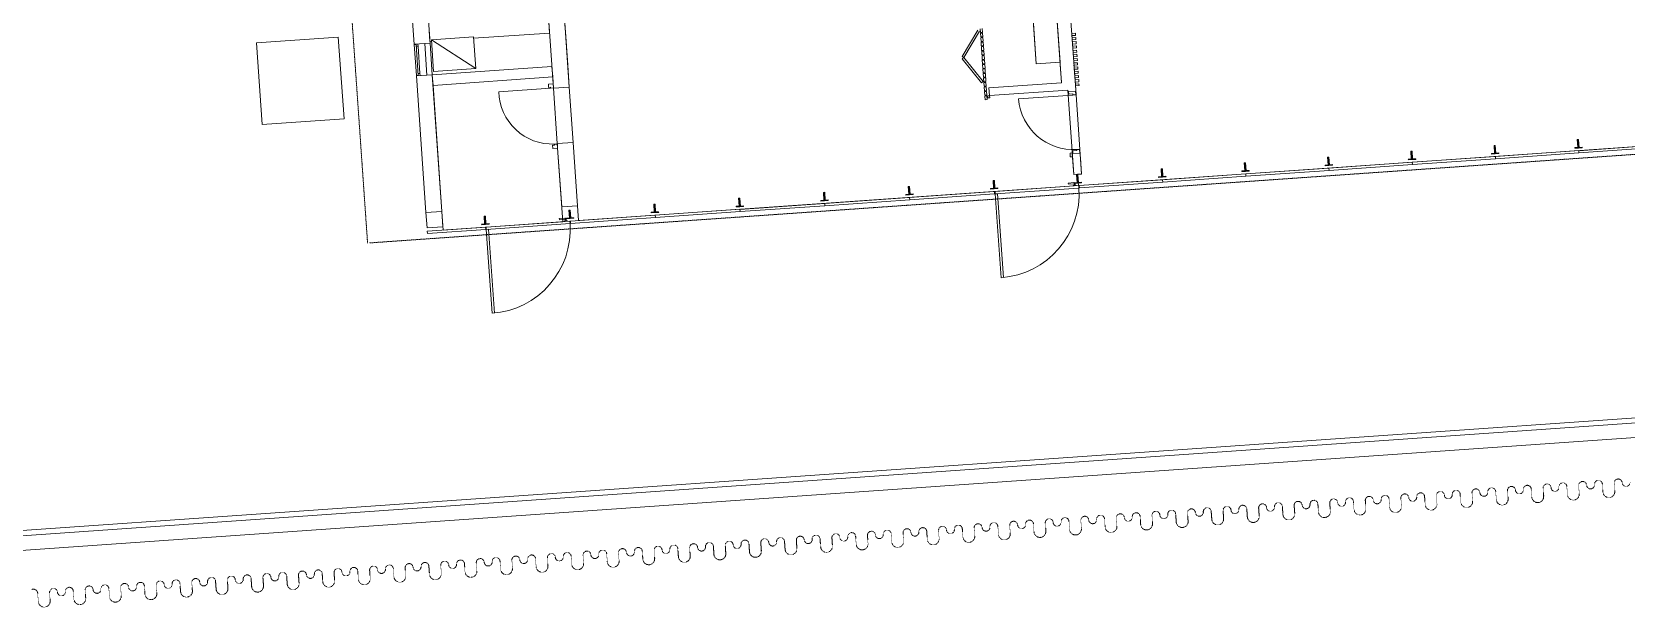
# Model space of a CAD drawing. Header units: millimetres. Extents: x 306 to 836129804, y -168137 to 818603917.
# Drawn here: x 833810679 to 833840866, y 817922733 to 817933616 of the extents above; entities that cross this region are included whole.
import ezdxf

# ---------------------------------------------------------------- set-up
doc = ezdxf.new("R2010")
doc.units = ezdxf.units.MM
doc.header["$LTSCALE"] = 3
doc.linetypes.add('Overhead', pattern=[1.8, 1.2, -0.6])
doc.linetypes.add('SMALL DASH', pattern=[1.06, 0.53, -0.53])
for name, color, linetype, lineweight in [('A-010-M_LINE', 251, 'Continuous', 13), ('A-200-M_WALL', 251, 'Continuous', 13), ('A-200-M_WALL_EXT', 251, 'Continuous', 13), ('A-200-M_WALL_INT', 251, 'Continuous', 13), ('A-214-M_CURT_WALL', 251, 'Continuous', 13), ('A-215-M_CURT_PANEL', 251, 'Continuous', 13), ('A-314-M_WINDOW', 251, 'Continuous', 13), ('A-325-M_DOOR', 251, 'Continuous', 13), ('A-325-M_DOOR__FRAME', 251, 'Continuous', 13), ('A-340-M_RAILING', 251, 'Continuous', 13), ('A-770-ME_FFE_SA', 251, 'Continuous', 13), ('A-810-M_ROOMS', 251, 'Continuous', 13), ('S-280-M_COLUMN', 253, 'Continuous', 9), ('Z-060-M_DETAIL', 253, 'Continuous', 5)]:
    doc.layers.add(name, color=color, linetype=linetype, lineweight=lineweight)
doc.layers.add('UAJ-00XREF', color=7, linetype='Continuous')
doc.layers.get('A-770-ME_FFE_SA').off()

# ---------------------------------------------------------------- blocks, each defined once
blk = doc.blocks.new('System Panel - ARC_Glazed-28591445-0300')
at = {"layer": 'A-215-M_CURT_PANEL', "lineweight": 9}
for p, q in [((-790, 44), (790, 44)), ((-790, 0), (-790, 44)), ((790, 0), (-790, 0)), ((790, 0), (790, 44))]:
    blk.add_line(p, q, dxfattribs=at)
blk = doc.blocks.new('Circular Mullion - B1_STEEL-17270003-0300')
at = {"layer": 'A-214-M_CURT_WALL', "lineweight": 9}
blk.add_hatch(color=256, dxfattribs=at).paths.add_polyline_path([(-70, 50), (-70, 62), (-12.5, 62), (-12.5, 210), (12.5, 210), (12.5, 62), (70, 62), (70, 50), (-12.5, 50)], flags=0)
for p, q in [((-12.5, 62), (-70, 62)), ((-70, 50), (-70, 62)), ((-70, 50), (0, 50)), ((12.5, 210), (-12.5, 210)), ((-12.5, 210), (-12.5, 62)), ((0, 50), (70, 50)), ((12.5, 62), (12.5, 210)), ((70, 62), (12.5, 62)), ((70, 50), (70, 62))]:
    blk.add_line(p, q, dxfattribs=at)
blk = doc.blocks.new('System Panel - ARC_Glazed-40653298-0300')
at = {"layer": 'A-215-M_CURT_PANEL', "lineweight": 9}
for p, q in [((-802, 44), (778, 44)), ((-802, 0), (-802, 44)), ((778, 0), (-802, 0))]:
    blk.add_line(p, q, dxfattribs=at)
blk = doc.blocks.new('Circular Mullion - B1_STEEL-17270004-0300')
at = {"layer": 'A-214-M_CURT_WALL', "lineweight": 9}
blk.add_hatch(color=256, dxfattribs=at).paths.add_polyline_path([(70, 50), (-70, 50), (-70, 62), (-12.5, 62), (-12.5, 210), (12.5, 210), (12.5, 62), (70, 62)], flags=0)
for p, q in [((-12.5, 62), (-70, 62)), ((-70, 50), (-70, 62)), ((-70, 50), (0, 50)), ((12.5, 210), (-12.5, 210)), ((-12.5, 210), (-12.5, 62)), ((0, 50), (70, 50)), ((12.5, 62), (12.5, 210)), ((70, 62), (12.5, 62)), ((70, 50), (70, 62))]:
    blk.add_line(p, q, dxfattribs=at)
blk = doc.blocks.new('DCW_08a - L_GF_T SECTION MULLION_SINGLE DOOR-35356087-0300')
at = {"layer": 'A-325-M_DOOR'}
for p, q in [((750, 1634), (750, 45)), ((795, 1635), (795, 45)), ((-750, 0), (-750, -8)), ((-690, -8), (-690, 0)), ((795, 45), (750, 45)), ((-750, -8), (-749, -8)), ((-690, -8), (-750, -8)), ((-730, -8), (-730, -38)), ((-710, -38), (-710, -8)), ((-600, -43), (-705, -43)), ((-705, -63), (-600, -63)), ((-691, -8), (-690, -8)), ((-600, -43), (-600, -63))]:
    blk.add_line(p, q, dxfattribs=at)
at = {"layer": 'A-325-M_DOOR', "lineweight": 9}
for p, q in [((-805, 45), (-795, 45)), ((-805, 0), (-805, 45)), ((-795, 0), (-805, 0)), ((-795, 45), (795, 45)), ((-795, 0), (-795, 45)), ((-795, 45), (-795, 0)), ((795, 0), (-795, 0)), ((795, 45), (795, 0)), ((795, 45), (805, 45)), ((795, 0), (795, 45)), ((805, 0), (795, 0)), ((805, 45), (805, 0))]:
    blk.add_line(p, q, dxfattribs=at)
at = {"layer": 'A-325-M_DOOR', "flags": 128}
for points in [[(-730, -38), (-730, -39), (-730, -40), (-730, -41), (-730, -42), (-730, -43), (-729, -44), (-729, -45), (-729, -46), (-728, -47), (-728, -48), (-728, -49), (-727, -50)], [(-712, -62), (-711, -62), (-710, -62), (-709, -63), (-708, -63), (-707, -63), (-706, -63), (-705, -63), (-705, -63)], [(-705, -43), (-705, -43), (-705, -43), (-706, -43), (-706, -43), (-706, -43), (-706, -43), (-706, -43), (-707, -43), (-707, -43), (-707, -43), (-707, -43), (-707, -42), (-707, -42), (-708, -42), (-708, -42), (-708, -42), (-708, -42), (-708, -42), (-708, -42), (-709, -41), (-709, -41), (-709, -41), (-709, -41), (-709, -41), (-709, -41), (-709, -41), (-709, -40), (-710, -40), (-710, -40), (-710, -40), (-710, -40), (-710, -39), (-710, -39), (-710, -39), (-710, -39), (-710, -39), (-710, -38), (-710, -38), (-710, -38), (-710, -38)]]:
    blk.add_lwpolyline(points, dxfattribs=at)
at = {"layer": 'A-325-M_DOOR'}
blk.add_arc((795, 45), 1590, 90, 180, dxfattribs=at)
blk = doc.blocks.new('Circular Mullion - B1_STEEL-26771868-0300')
at = {"layer": 'A-214-M_CURT_WALL', "lineweight": 9}
blk.add_hatch(color=256, dxfattribs=at).paths.add_polyline_path([(-57.5, 50), (-140, 50), (-140, 62), (-82.5, 62), (-82.5, 210), (-57.5, 210), (-57.5, 62), (0, 62), (0, 50), (-13.8, 50)], flags=0)
for p, q in [((-82.5, 62), (-140, 62)), ((-140, 50), (-140, 62)), ((-140, 50), (-70, 50)), ((-57.5, 210), (-82.5, 210)), ((-82.5, 210), (-82.5, 62)), ((-70, 50), (0, 50)), ((-57.5, 62), (-57.5, 210)), ((0, 62), (-57.5, 62)), ((0, 50), (0, 62))]:
    blk.add_line(p, q, dxfattribs=at)
blk = doc.blocks.new('System Panel - ARC_Glazed-35356088-0300')
at = {"layer": 'A-215-M_CURT_PANEL', "lineweight": 9}
for p, q in [((-805, 44), (805, 44)), ((805, 0), (-805, 0)), ((805, 0), (805, 44))]:
    blk.add_line(p, q, dxfattribs=at)
blk = doc.blocks.new('System Panel - ARC_Glazed-35356089-0300')
at = {"layer": 'A-215-M_CURT_PANEL', "lineweight": 9}
for p, q in [((-805, 44), (805, 44)), ((-805, 0), (-805, 44)), ((805, 0), (805, 44)), ((805, 0), (-805, 0))]:
    blk.add_line(p, q, dxfattribs=at)
blk = doc.blocks.new('System Panel - ARC_Glazed-35356090-0300')
at = {"layer": 'A-215-M_CURT_PANEL', "lineweight": 9}
for p, q in [((-805, 44), (805, 44)), ((-805, 0), (-805, 44)), ((805, 0), (-805, 0)), ((805, 0), (805, 44))]:
    blk.add_line(p, q, dxfattribs=at)
blk = doc.blocks.new('Circular Mullion - B1_STEEL-33305504-0300')
at = {"layer": 'A-214-M_CURT_WALL', "lineweight": 9}
blk.add_hatch(color=256, dxfattribs=at).paths.add_polyline_path([(12.5, 50), (-70, 50), (-70, 62), (-12.5, 62), (-12.5, 210), (12.5, 210), (12.5, 62), (70, 62), (70, 50)], flags=0)
for p, q in [((-12.5, 62), (-70, 62)), ((-70, 50), (-70, 62)), ((-70, 50), (0, 50)), ((12.5, 210), (-12.5, 210)), ((-12.5, 210), (-12.5, 62)), ((0, 50), (70, 50)), ((12.5, 62), (12.5, 210)), ((70, 62), (12.5, 62)), ((70, 50), (70, 62))]:
    blk.add_line(p, q, dxfattribs=at)
blk = doc.blocks.new('System Panel - ARC_Glazed-35356091-0300')
at = {"layer": 'A-215-M_CURT_PANEL', "lineweight": 9}
for p, q in [((-805, 44), (805, 44)), ((-805, 0), (-805, 44)), ((805, 0), (-805, 0)), ((805, 0), (805, 44))]:
    blk.add_line(p, q, dxfattribs=at)
blk = doc.blocks.new('DCW_08b - L_GF_T SECTION MULLION_SINGLE DOOR_ANGLE HEAD-35356092-0300')
at = {"layer": 'A-325-M_DOOR'}
for p, q in [((750, 1634), (750, 45)), ((795, 1635), (795, 45)), ((-750, 0), (-750, -8)), ((-690, -8), (-690, 0)), ((795, 45), (750, 45)), ((-750, -8), (-749, -8)), ((-690, -8), (-750, -8)), ((-730, -8), (-730, -38)), ((-710, -38), (-710, -8)), ((-600, -43), (-705, -43)), ((-705, -63), (-600, -63)), ((-691, -8), (-690, -8)), ((-600, -43), (-600, -63))]:
    blk.add_line(p, q, dxfattribs=at)
at = {"layer": 'A-325-M_DOOR', "lineweight": 9}
for p, q in [((-805, 45), (-795, 45)), ((-805, 0), (-805, 45)), ((-795, 0), (-805, 0)), ((-795, 45), (795, 45)), ((-795, 0), (-795, 45)), ((-795, 45), (-795, 0)), ((795, 0), (-795, 0)), ((795, 45), (795, 0)), ((795, 45), (805, 45)), ((795, 0), (795, 45)), ((805, 0), (795, 0)), ((805, 45), (805, 0))]:
    blk.add_line(p, q, dxfattribs=at)
at = {"layer": 'A-325-M_DOOR', "flags": 128}
for points in [[(-730, -38), (-730, -39), (-730, -40), (-730, -41), (-730, -42), (-730, -43), (-729, -44), (-729, -45), (-729, -46), (-728, -47), (-728, -48), (-728, -49), (-727, -50), (-727, -50), (-726, -51), (-726, -52), (-725, -53), (-724, -54), (-724, -54), (-723, -55), (-722, -56), (-722, -57), (-721, -57), (-720, -58), (-719, -58), (-719, -59), (-718, -60), (-717, -60), (-716, -61), (-715, -61), (-714, -61), (-713, -62), (-712, -62), (-711, -62), (-710, -62), (-709, -63), (-708, -63), (-707, -63), (-706, -63), (-705, -63), (-705, -63)], [(-705, -43), (-705, -43), (-705, -43), (-706, -43), (-706, -43), (-706, -43), (-706, -43), (-706, -43), (-707, -43), (-707, -43), (-707, -43), (-707, -43), (-707, -42), (-707, -42), (-708, -42), (-708, -42), (-708, -42), (-708, -42), (-708, -42), (-708, -42), (-709, -41), (-709, -41), (-709, -41), (-709, -41), (-709, -41), (-709, -41), (-709, -41), (-709, -40), (-710, -40), (-710, -40), (-710, -40), (-710, -40), (-710, -39), (-710, -39), (-710, -39), (-710, -39), (-710, -39), (-710, -38), (-710, -38), (-710, -38), (-710, -38)]]:
    blk.add_lwpolyline(points, dxfattribs=at)
at = {"layer": 'A-325-M_DOOR'}
blk.add_arc((795, 45), 1590, 90, 180, dxfattribs=at)
blk = doc.blocks.new('System Panel - ARC_Glazed-35356093-0300')
at = {"layer": 'A-215-M_CURT_PANEL', "lineweight": 9}
for p, q in [((-553, 44), (553, 44)), ((553, 0), (-553, 0)), ((553, 0), (553, 44))]:
    blk.add_line(p, q, dxfattribs=at)
blk = doc.blocks.new('Circular Mullion - B1_STEEL-33305505-0300')
at = {"layer": 'A-214-M_CURT_WALL', "lineweight": 9}
blk.add_hatch(color=256, dxfattribs=at).paths.add_polyline_path([(44.9, 50), (-70, 50), (-70, 62), (-12.5, 62), (-12.5, 210), (12.5, 210), (12.5, 62), (70, 62), (70, 50)], flags=0)
for p, q in [((-12.5, 62), (-70, 62)), ((-70, 50), (-70, 62)), ((-70, 50), (0, 50)), ((12.5, 210), (-12.5, 210)), ((-12.5, 210), (-12.5, 62)), ((0, 50), (70, 50)), ((12.5, 62), (12.5, 210)), ((70, 62), (12.5, 62)), ((70, 50), (70, 62))]:
    blk.add_line(p, q, dxfattribs=at)
blk = doc.blocks.new('System Panel - ARC_Glazed-35356094-0300')
at = {"layer": 'A-215-M_CURT_PANEL', "lineweight": 9}
for p, q in [((-805, 44), (805, 44)), ((-805, 0), (-805, 44)), ((805, 0), (-805, 0))]:
    blk.add_line(p, q, dxfattribs=at)
blk = doc.blocks.new('Railing - Railing-25259994-0300')
at = {"layer": 'A-340-M_RAILING'}
for p, q in [((183, 4284), (117268, 4284)), ((117168, 4384), (283, 4384))]:
    blk.add_line(p, q, dxfattribs=at)
blk = doc.blocks.new('ARC_DOOR_Learning Centre Sliding Folding Panel - ARC_DOOR_Learning Centre Sliding Folding Panel-36017326-0300')
at = {"layer": 'A-325-M_DOOR'}
for p, q in [((325, 88), (802, 417)), ((348, 55), (825, 384)), ((802, 417), (825, 384)), ((848, 417), (825, 384)), ((1302, 55), (825, 384)), ((1325, 88), (848, 417)), ((0, 40), (70, 40)), ((0, 0), (0, 40)), ((70, 0), (0, 0)), ((70, 40), (70, 0)), ((85, 40), (155, 40)), ((85, 0), (85, 40)), ((155, 0), (85, 0)), ((155, 40), (155, 0)), ((170, 40), (240, 40)), ((170, 0), (170, 40)), ((240, 0), (170, 0)), ((240, 40), (240, 0)), ((255, 40), (325, 40)), ((255, 0), (255, 40)), ((325, 0), (255, 0)), ((325, 88), (348, 55)), ((325, 40), (325, 0)), ((340, 40), (410, 40)), ((340, 0), (340, 40)), ((410, 0), (340, 0)), ((410, 40), (410, 0)), ((425, 40), (495, 40)), ((425, 0), (425, 40)), ((495, 0), (425, 0)), ((495, 40), (495, 0)), ((510, 40), (580, 40)), ((510, 0), (510, 40)), ((580, 0), (510, 0)), ((580, 40), (580, 0)), ((595, 40), (665, 40)), ((595, 0), (595, 40)), ((665, 0), (595, 0)), ((665, 40), (665, 0)), ((680, 40), (750, 40)), ((680, 0), (680, 40)), ((750, 0), (680, 0)), ((750, 40), (750, 0)), ((765, 40), (835, 40)), ((765, 0), (765, 40)), ((835, 0), (765, 0)), ((835, 40), (835, 0)), ((850, 40), (920, 40)), ((850, 0), (850, 40)), ((920, 0), (850, 0)), ((920, 40), (920, 0)), ((935, 40), (1005, 40)), ((935, 0), (935, 40)), ((1005, 0), (935, 0)), ((1005, 40), (1005, 0)), ((1020, 40), (1090, 40)), ((1020, 0), (1020, 40)), ((1090, 0), (1020, 0)), ((1090, 40), (1090, 0)), ((1105, 40), (1175, 40)), ((1105, 0), (1105, 40)), ((1175, 0), (1105, 0)), ((1175, 40), (1175, 0)), ((1190, 40), (1260, 40)), ((1190, 0), (1190, 40)), ((1260, 0), (1190, 0)), ((1260, 40), (1260, 0)), ((1275, 40), (1345, 40)), ((1275, 0), (1275, 40)), ((1345, 0), (1275, 0))]:
    blk.add_line(p, q, dxfattribs=at)
blk = doc.blocks.new('ARC_DOOR_TIMBER_T10-TS-I - 950x2100mm-40955900-0300')
at = {"layer": 'A-325-M_DOOR'}
blk.add_line((515.5, -16), (515.5, 1015), dxfattribs=at)
at = {"layer": 'A-325-M_DOOR', "lineweight": 9}
for p, q in [((-588.5, 61), (-538.5, 61)), ((-588.5, -69), (-588.5, 61)), ((-538.5, 61), (-538.5, -16)), ((538.5, 61), (588.5, 61)), ((538.5, -16), (538.5, 61)), ((588.5, 61), (588.5, -69)), ((-518.5, -69), (-588.5, -69)), ((-538.5, -16), (-518.5, -16)), ((-518.5, -16), (-518.5, -69)), ((518.5, -69), (518.5, -16)), ((518.5, -16), (538.5, -16)), ((588.5, -69), (518.5, -69))]:
    blk.add_line(p, q, dxfattribs=at)
at = {"layer": 'A-325-M_DOOR'}
blk.add_arc((515.5, -16), 1031, 90, 180, dxfattribs=at)
blk = doc.blocks.new('ARC_DOOR_METAL_M10-SM-I - 850x2100mm-39313026-0300')
at = {"layer": 'A-325-M_DOOR'}
blk.add_line((529, 205), (529, 1189), dxfattribs=at)
blk.add_arc((491, 169), 1021, 87.8635, 177.9854, dxfattribs=at)
at = {"layer": 'A-325-M_DOOR__FRAME'}
for p, q in [((-547, 240), (-612, 240)), ((-612, 240), (-612, 150)), ((-612, 150), (-532, 150)), ((-547, 205), (-547, 240)), ((-532, 205), (-547, 205)), ((-532, 150), (-532, 205)), ((547, 205), (532, 205)), ((532, 205), (532, 150)), ((532, 150), (612, 150)), ((612, 240), (547, 240)), ((547, 240), (547, 205)), ((612, 150), (612, 240))]:
    blk.add_line(p, q, dxfattribs=at)
blk = doc.blocks.new('ARC_WIN_SPECIAL EQUIPMENT - 600w X 900h-28601952-0300')
at = {"layer": 'A-314-M_WINDOW'}
h = blk.add_hatch(dxfattribs=at)
h.set_pattern_fill('FP_132', color=256, style=0, pattern_type=2)
h.set_pattern_definition([(315, (-12746.2, 15000.4), (1391.03, 1391.03), []), (45, (-12746.2, 15000.4), (-1391.03, 1391.03), [])])
h.paths.add_polyline_path([(-295, 100), (-295, 65), (295, 65), (295, 100), (100, 100)], flags=0)
at = {"layer": 'A-314-M_WINDOW', "lineweight": 18}
for p, q in [((-260, 65), (-300, 65)), ((-300, 30), (-260, 30)), ((295, 100), (-295, 100)), ((-295, 100), (-295, 65)), ((-295, 65), (295, 65)), ((-260, 30), (-260, 65)), ((300, 65), (260, 65)), ((260, 65), (260, 30)), ((260, 30), (300, 30)), ((295, 65), (295, 100))]:
    blk.add_line(p, q, dxfattribs=at)
at = {"layer": 'A-314-M_WINDOW'}
blk.add_line((260, 30), (-260, 30), dxfattribs=at)
blk = doc.blocks.new('ARC_TFP_FS_HR_DISPLAY - ARC_TFP_FS_HR_800x600 _WIDE_-V285-0300')
at = {"layer": 'Z-060-M_DETAIL'}
for p, q in [((400, 0), (-400, 600)), ((400, 600), (-400, 600)), ((-400, 600), (-400, 0)), ((400, 0), (400, 600)), ((-400, 0), (400, 0))]:
    blk.add_line(p, q, dxfattribs=at)
blk = doc.blocks.new('Workshop Timber Slats1 - Workshop Timber Slats-41129368-0300')
at = {"layer": 'A-200-M_WALL'}
for p, q in [((27185, 10125), (27145, 10125)), ((27145, 10125), (27145, 10055)), ((27145, 10055), (27185, 10055)), ((27185, 10125), (27185, 10055)), ((40055, 10125), (40015, 10125)), ((40015, 10125), (40015, 10055)), ((40015, 10055), (40055, 10055)), ((40055, 10125), (40055, 10055))]:
    blk.add_line(p, q, dxfattribs=at)
blk = doc.blocks.new('3A35X-MAGP-P-MP-00')
at = {"layer": 'A-010-M_LINE', "linetype": 'Overhead'}
for p, q in [((834396475, 817934110), (834396788, 817929621)), ((834436377, 817932389), (834396817, 817929623))]:
    blk.add_line(p, q, dxfattribs=at)
at = {"layer": 'A-010-M_LINE', "linetype": 'SMALL DASH'}
for p, q in [((834416803, 817924826), (834416814, 817924673)), ((834417028, 817924841), (834417038, 817924689)), ((834417477, 817924873), (834417487, 817924721)), ((834417701, 817924888), (834417712, 817924736)), ((834418150, 817924920), (834418161, 817924768)), ((834418375, 817924935), (834418385, 817924783)), ((834418823, 817924967), (834418834, 817924815)), ((834419048, 817924982), (834419059, 817924830)), ((834419497, 817925014), (834419507, 817924862)), ((834419721, 817925030), (834419732, 817924877)), ((834420170, 817925061), (834420181, 817924909)), ((834420395, 817925077), (834420405, 817924924)), ((834412314, 817924512), (834412325, 817924360)), ((834412763, 817924543), (834412774, 817924391)), ((834412988, 817924559), (834412998, 817924407)), ((834413437, 817924590), (834413447, 817924438)), ((834413661, 817924606), (834413672, 817924454)), ((834414110, 817924637), (834414121, 817924485)), ((834414334, 817924653), (834414345, 817924501)), ((834414783, 817924684), (834414794, 817924532)), ((834415008, 817924700), (834415018, 817924548)), ((834415457, 817924731), (834415467, 817924579)), ((834415681, 817924747), (834415692, 817924595)), ((834416130, 817924778), (834416141, 817924626)), ((834416354, 817924794), (834416365, 817924642)), ((834408050, 817924214), (834408060, 817924061)), ((834408274, 817924229), (834408285, 817924077)), ((834408723, 817924261), (834408734, 817924109)), ((834408948, 817924276), (834408958, 817924124)), ((834409396, 817924308), (834409407, 817924156)), ((834409621, 817924323), (834409632, 817924171)), ((834410070, 817924355), (834410080, 817924203)), ((834410294, 817924371), (834410305, 817924218)), ((834410743, 817924402), (834410754, 817924250)), ((834410968, 817924418), (834410978, 817924265)), ((834411417, 817924449), (834411427, 817924297)), ((834411641, 817924465), (834411652, 817924313)), ((834412090, 817924496), (834412101, 817924344)), ((834403561, 817923900), (834403571, 817923748)), ((834404010, 817923931), (834404020, 817923779)), ((834404234, 817923947), (834404245, 817923795)), ((834404683, 817923978), (834404694, 817923826)), ((834404907, 817923994), (834404918, 817923842)), ((834405356, 817924025), (834405367, 817923873)), ((834405581, 817924041), (834405591, 817923889)), ((834406030, 817924072), (834406040, 817923920)), ((834406254, 817924088), (834406265, 817923936)), ((834406703, 817924119), (834406714, 817923967)), ((834406927, 817924135), (834406938, 817923983)), ((834407376, 817924167), (834407387, 817924014)), ((834407601, 817924182), (834407611, 817924030)), ((834399296, 817923602), (834399307, 817923450)), ((834399521, 817923617), (834399531, 817923465)), ((834399969, 817923649), (834399980, 817923497)), ((834400194, 817923664), (834400205, 817923512)), ((834400643, 817923696), (834400653, 817923544)), ((834400867, 817923712), (834400878, 817923559)), ((834401316, 817923743), (834401327, 817923591)), ((834401541, 817923759), (834401551, 817923606)), ((834401990, 817923790), (834402000, 817923638)), ((834402214, 817923806), (834402225, 817923654)), ((834402663, 817923837), (834402674, 817923685)), ((834402887, 817923853), (834402898, 817923701)), ((834403336, 817923884), (834403347, 817923732)), ((834395256, 817923319), (834395267, 817923167)), ((834395480, 817923335), (834395491, 817923183)), ((834395929, 817923366), (834395940, 817923214)), ((834396154, 817923382), (834396164, 817923230)), ((834396603, 817923413), (834396613, 817923261)), ((834396827, 817923429), (834396838, 817923277)), ((834397276, 817923460), (834397287, 817923308)), ((834397500, 817923476), (834397511, 817923324)), ((834397949, 817923508), (834397960, 817923355)), ((834398174, 817923523), (834398184, 817923371)), ((834398623, 817923555), (834398633, 817923402)), ((834398847, 817923570), (834398858, 817923418)), ((834390542, 817922990), (834390553, 817922838)), ((834390767, 817923005), (834390778, 817922853)), ((834391216, 817923037), (834391226, 817922885)), ((834391440, 817923052), (834391451, 817922900)), ((834391889, 817923084), (834391900, 817922932)), ((834392114, 817923100), (834392124, 817922947)), ((834392563, 817923131), (834392573, 817922979)), ((834392787, 817923147), (834392798, 817922995)), ((834393236, 817923178), (834393247, 817923026)), ((834393460, 817923194), (834393471, 817923042)), ((834393909, 817923225), (834393920, 817923073)), ((834394134, 817923241), (834394144, 817923089)), ((834394583, 817923272), (834394593, 817923120)), ((834394807, 817923288), (834394818, 817923136))]:
    blk.add_line(p, q, dxfattribs=at)
at = {"layer": 'A-010-M_LINE'}
blk.add_lwpolyline([(834499323, 817951232), (834500700, 817931528), (834384086, 817923375), (834384080, 817923465), (834383431, 817923420), (834382148, 817941780)], dxfattribs=at)
at = {"layer": 'A-010-M_LINE', "linetype": 'SMALL DASH'}
for centre, radius, start, end in [((834419796, 817925035), 75, 3.9989, 183.9989), ((834419796, 817925035), 75, 3.9989, 183.9989), ((834420095, 817925056), 75, 3.9989, 183.9989), ((834420469, 817925082), 75, 3.9989, 183.9989), ((834420469, 817925082), 75, 3.9989, 183.9989), ((834415382, 817924726), 75, 3.9989, 183.9989), ((834415756, 817924752), 75, 3.9989, 183.9989), ((834415756, 817924752), 75, 3.9989, 183.9989), ((834416055, 817924773), 75, 3.9989, 183.9989), ((834416429, 817924799), 75, 3.9989, 183.9989), ((834416429, 817924799), 75, 3.9989, 183.9989), ((834416579, 817924810), 75, 183.9989, 3.9989), ((834416729, 817924820), 75, 3.9989, 183.9989), ((834417103, 817924846), 75, 3.9989, 183.9989), ((834417103, 817924846), 75, 3.9989, 183.9989), ((834417252, 817924857), 75, 183.9989, 3.9989), ((834417402, 817924867), 75, 3.9989, 183.9989), ((834417776, 817924894), 75, 3.9989, 183.9989), ((834417776, 817924894), 75, 3.9989, 183.9989), ((834417926, 817924904), 75, 183.9989, 3.9989), ((834418075, 817924914), 75, 3.9989, 183.9989), ((834418449, 817924941), 75, 3.9989, 183.9989), ((834418449, 817924941), 75, 3.9989, 183.9989), ((834418599, 817924951), 75, 183.9989, 3.9989), ((834418749, 817924962), 75, 3.9989, 183.9989), ((834418946, 817924822), 112, 183.9989, 3.9989), ((834419123, 817924988), 75, 3.9989, 183.9989), ((834419123, 817924988), 75, 3.9989, 183.9989), ((834419272, 817924998), 75, 183.9989, 3.9989), ((834419422, 817925009), 75, 3.9989, 183.9989), ((834419620, 817924870), 112, 183.9989, 3.9989), ((834419946, 817925045), 75, 183.9989, 3.9989), ((834420293, 817924917), 112, 183.9989, 3.9989), ((834420619, 817925092), 75, 183.9989, 3.9989), ((834411342, 817924444), 75, 3.9989, 183.9989), ((834411716, 817924470), 75, 3.9989, 183.9989), ((834411716, 817924470), 75, 3.9989, 183.9989), ((834412015, 817924491), 75, 3.9989, 183.9989), ((834412389, 817924517), 75, 3.9989, 183.9989), ((834412389, 817924517), 75, 3.9989, 183.9989), ((834412539, 817924527), 75, 183.9989, 3.9989), ((834412688, 817924538), 75, 3.9989, 183.9989), ((834413063, 817924564), 75, 3.9989, 183.9989), ((834413063, 817924564), 75, 3.9989, 183.9989), ((834413212, 817924575), 75, 183.9989, 3.9989), ((834413362, 817924585), 75, 3.9989, 183.9989), ((834413736, 817924611), 75, 3.9989, 183.9989), ((834413736, 817924611), 75, 3.9989, 183.9989), ((834413885, 817924622), 75, 183.9989, 3.9989), ((834414035, 817924632), 75, 3.9989, 183.9989), ((834414233, 817924493), 112, 183.9989, 3.9989), ((834414409, 817924658), 75, 3.9989, 183.9989), ((834414409, 817924658), 75, 3.9989, 183.9989), ((834414559, 817924669), 75, 183.9989, 3.9989), ((834414708, 817924679), 75, 3.9989, 183.9989), ((834414906, 817924540), 113, 183.9989, 3.9989), ((834415083, 817924705), 75, 3.9989, 183.9989), ((834415083, 817924705), 75, 3.9989, 183.9989), ((834415232, 817924716), 75, 183.9989, 3.9989), ((834415580, 817924587), 112, 183.9989, 3.9989), ((834415906, 817924763), 75, 183.9989, 3.9989), ((834416253, 817924634), 112, 183.9989, 3.9989), ((834416926, 817924681), 113, 183.9989, 3.9989), ((834417600, 817924728), 112, 183.9989, 3.9989), ((834418273, 817924775), 112, 183.9989, 3.9989), ((834407002, 817924140), 75, 3.9989, 183.9989), ((834407002, 817924140), 75, 3.9989, 183.9989), ((834407302, 817924161), 75, 3.9989, 183.9989), ((834407676, 817924187), 75, 3.9989, 183.9989), ((834407676, 817924187), 75, 3.9989, 183.9989), ((834407825, 817924198), 75, 183.9989, 3.9989), ((834407975, 817924208), 75, 3.9989, 183.9989), ((834408349, 817924235), 75, 3.9989, 183.9989), ((834408349, 817924235), 75, 3.9989, 183.9989), ((834408499, 817924245), 75, 183.9989, 3.9989), ((834408648, 817924255), 75, 3.9989, 183.9989), ((834409022, 817924282), 75, 3.9989, 183.9989), ((834409022, 817924282), 75, 3.9989, 183.9989), ((834409172, 817924292), 75, 183.9989, 3.9989), ((834409322, 817924303), 75, 3.9989, 183.9989), ((834409696, 817924329), 75, 3.9989, 183.9989), ((834409696, 817924329), 75, 3.9989, 183.9989), ((834409845, 817924339), 75, 183.9989, 3.9989), ((834409995, 817924350), 75, 3.9989, 183.9989), ((834410193, 817924211), 113, 183.9989, 3.9989), ((834410369, 817924376), 75, 3.9989, 183.9989), ((834410369, 817924376), 75, 3.9989, 183.9989), ((834410519, 817924386), 75, 183.9989, 3.9989), ((834410668, 817924397), 75, 3.9989, 183.9989), ((834410866, 817924258), 112, 183.9989, 3.9989), ((834411042, 817924423), 75, 3.9989, 183.9989), ((834411042, 817924423), 75, 3.9989, 183.9989), ((834411192, 817924433), 75, 183.9989, 3.9989), ((834411539, 817924305), 112, 183.9989, 3.9989), ((834411865, 817924480), 75, 183.9989, 3.9989), ((834412213, 817924352), 113, 183.9989, 3.9989), ((834412886, 817924399), 112, 183.9989, 3.9989), ((834413559, 817924446), 112, 183.9989, 3.9989), ((834402588, 817923832), 75, 3.9989, 183.9989), ((834402962, 817923858), 75, 3.9989, 183.9989), ((834402962, 817923858), 75, 3.9989, 183.9989), ((834403261, 817923879), 75, 3.9989, 183.9989), ((834403636, 817923905), 75, 3.9989, 183.9989), ((834403636, 817923905), 75, 3.9989, 183.9989), ((834403785, 817923915), 75, 183.9989, 3.9989), ((834403935, 817923926), 75, 3.9989, 183.9989), ((834404309, 817923952), 75, 3.9989, 183.9989), ((834404309, 817923952), 75, 3.9989, 183.9989), ((834404459, 817923963), 75, 183.9989, 3.9989), ((834404608, 817923973), 75, 3.9989, 183.9989), ((834404982, 817923999), 75, 3.9989, 183.9989), ((834404982, 817923999), 75, 3.9989, 183.9989), ((834405132, 817924010), 75, 183.9989, 3.9989), ((834405281, 817924020), 75, 3.9989, 183.9989), ((834405656, 817924046), 75, 3.9989, 183.9989), ((834405656, 817924046), 75, 3.9989, 183.9989), ((834405805, 817924057), 75, 183.9989, 3.9989), ((834405955, 817924067), 75, 3.9989, 183.9989), ((834406153, 817923928), 112, 183.9989, 3.9989), ((834406329, 817924093), 75, 3.9989, 183.9989), ((834406329, 817924093), 75, 3.9989, 183.9989), ((834406479, 817924104), 75, 183.9989, 3.9989), ((834406628, 817924114), 75, 3.9989, 183.9989), ((834406826, 817923975), 112, 183.9989, 3.9989), ((834407152, 817924151), 75, 183.9989, 3.9989), ((834407499, 817924022), 112, 183.9989, 3.9989), ((834408173, 817924069), 112, 183.9989, 3.9989), ((834408846, 817924116), 112, 183.9989, 3.9989), ((834409519, 817924163), 112, 183.9989, 3.9989), ((834398249, 817923528), 75, 3.9989, 183.9989), ((834398249, 817923528), 75, 3.9989, 183.9989), ((834398548, 817923549), 75, 3.9989, 183.9989), ((834398922, 817923576), 75, 3.9989, 183.9989), ((834398922, 817923576), 75, 3.9989, 183.9989), ((834399221, 817923596), 75, 3.9989, 183.9989), ((834399595, 817923623), 75, 3.9989, 183.9989), ((834399595, 817923623), 75, 3.9989, 183.9989), ((834399745, 817923633), 75, 183.9989, 3.9989), ((834399895, 817923644), 75, 3.9989, 183.9989), ((834400269, 817923670), 75, 3.9989, 183.9989), ((834400269, 817923670), 75, 3.9989, 183.9989), ((834400418, 817923680), 75, 183.9989, 3.9989), ((834400568, 817923691), 75, 3.9989, 183.9989), ((834400942, 817923717), 75, 3.9989, 183.9989), ((834400942, 817923717), 75, 3.9989, 183.9989), ((834401092, 817923727), 75, 183.9989, 3.9989), ((834401241, 817923738), 75, 3.9989, 183.9989), ((834401439, 817923599), 112, 183.9989, 3.9989), ((834401615, 817923764), 75, 3.9989, 183.9989), ((834401615, 817923764), 75, 3.9989, 183.9989), ((834401765, 817923774), 75, 183.9989, 3.9989), ((834401915, 817923785), 75, 3.9989, 183.9989), ((834402112, 817923646), 112, 183.9989, 3.9989), ((834402289, 817923811), 75, 3.9989, 183.9989), ((834402289, 817923811), 75, 3.9989, 183.9989), ((834402438, 817923821), 75, 183.9989, 3.9989), ((834402786, 817923693), 112, 183.9989, 3.9989), ((834403112, 817923868), 75, 183.9989, 3.9989), ((834403459, 817923740), 113, 183.9989, 3.9989), ((834404132, 817923787), 112, 183.9989, 3.9989), ((834404806, 817923834), 112, 183.9989, 3.9989), ((834405479, 817923881), 112, 183.9989, 3.9989), ((834393834, 817923220), 75, 3.9989, 183.9989), ((834394209, 817923246), 75, 3.9989, 183.9989), ((834394209, 817923246), 75, 3.9989, 183.9989), ((834394508, 817923267), 75, 3.9989, 183.9989), ((834394882, 817923293), 75, 3.9989, 183.9989), ((834394882, 817923293), 75, 3.9989, 183.9989), ((834395032, 817923304), 75, 183.9989, 3.9989), ((834395181, 817923314), 75, 3.9989, 183.9989), ((834395555, 817923340), 75, 3.9989, 183.9989), ((834395555, 817923340), 75, 3.9989, 183.9989), ((834395705, 817923351), 75, 183.9989, 3.9989), ((834395855, 817923361), 75, 3.9989, 183.9989), ((834396229, 817923387), 75, 3.9989, 183.9989), ((834396229, 817923387), 75, 3.9989, 183.9989), ((834396378, 817923398), 75, 183.9989, 3.9989), ((834396528, 817923408), 75, 3.9989, 183.9989), ((834396902, 817923434), 75, 3.9989, 183.9989), ((834396902, 817923434), 75, 3.9989, 183.9989), ((834397052, 817923445), 75, 183.9989, 3.9989), ((834397201, 817923455), 75, 3.9989, 183.9989), ((834397399, 817923316), 112, 183.9989, 3.9989), ((834397575, 817923481), 75, 3.9989, 183.9989), ((834397575, 817923481), 75, 3.9989, 183.9989), ((834397725, 817923492), 75, 183.9989, 3.9989), ((834397875, 817923502), 75, 3.9989, 183.9989), ((834398072, 817923363), 112, 183.9989, 3.9989), ((834398398, 817923539), 75, 183.9989, 3.9989), ((834398746, 817923410), 113, 183.9989, 3.9989), ((834399072, 817923586), 75, 183.9989, 3.9989), ((834399419, 817923457), 112, 183.9989, 3.9989), ((834400092, 817923504), 112, 183.9989, 3.9989), ((834400766, 817923552), 112, 183.9989, 3.9989), ((834390460, 817922990), 82.1, 359.5113, 110.892), ((834390842, 817923011), 75, 3.9989, 183.9989), ((834390991, 817923021), 75, 183.9989, 3.9989), ((834391141, 817923032), 75, 3.9989, 183.9989), ((834391515, 817923058), 75, 3.9989, 183.9989), ((834391515, 817923058), 75, 3.9989, 183.9989), ((834391665, 817923068), 75, 183.9989, 3.9989), ((834391814, 817923079), 75, 3.9989, 183.9989), ((834392188, 817923105), 75, 3.9989, 183.9989), ((834392188, 817923105), 75, 3.9989, 183.9989), ((834392338, 817923115), 75, 183.9989, 3.9989), ((834392488, 817923126), 75, 3.9989, 183.9989), ((834392685, 817922987), 113, 183.9989, 3.9989), ((834392862, 817923152), 75, 3.9989, 183.9989), ((834392862, 817923152), 75, 3.9989, 183.9989), ((834393011, 817923162), 75, 183.9989, 3.9989), ((834393161, 817923173), 75, 3.9989, 183.9989), ((834393359, 817923034), 112, 183.9989, 3.9989), ((834393535, 817923199), 75, 3.9989, 183.9989), ((834393535, 817923199), 75, 3.9989, 183.9989), ((834393685, 817923209), 75, 183.9989, 3.9989), ((834394032, 817923081), 112, 183.9989, 3.9989), ((834394358, 817923256), 75, 183.9989, 3.9989), ((834394705, 817923128), 112, 183.9989, 3.9989), ((834395379, 817923175), 112, 183.9989, 3.9989), ((834396052, 817923222), 112, 183.9989, 3.9989), ((834396726, 817923269), 113, 183.9989, 3.9989), ((834390665, 817922845), 112, 183.9989, 3.9989), ((834391339, 817922893), 113, 183.9989, 3.9989), ((834392012, 817922940), 113, 183.9989, 3.9989)]:
    blk.add_arc(centre, radius, start, end, dxfattribs=at)
at = {"layer": 'A-200-M_WALL_EXT', "lineweight": 13}
for p, q in [((834397671, 817933382), (834396624, 817948371)), ((834397971, 817933403), (834396923, 817948392)), ((834400041, 817936365), (834400302, 817932636)), ((834400607, 817932570), (834400341, 817936386)), ((834397671, 817933382), (834397971, 817933403)), ((834397971, 817933403), (834398013, 817932805)), ((834397713, 817932784), (834398013, 817932805)), ((834397894, 817930200), (834397713, 817932784)), ((834398193, 817930221), (834398013, 817932805)), ((834400308, 817932549), (834400607, 817932570)), ((834400308, 817932556), (834400308, 817932549)), ((834400381, 817931502), (834400681, 817931522)), ((834400381, 817931502), (834400382, 817931495)), ((834400764, 817930325), (834400681, 817931522)), ((834400387, 817931415), (834400465, 817930304)), ((834400465, 817930304), (834400764, 817930325)), ((834397894, 817930200), (834398193, 817930221))]:
    blk.add_line(p, q, dxfattribs=at)
at = {"layer": 'A-200-M_WALL_INT'}
for p, q in [((834409927, 817932655), (834409078, 817944806)), ((834409355, 817944564), (834410197, 817932524)), ((834397954, 817933637), (834397968, 817933437)), ((834400235, 817933595), (834398796, 817933495)), ((834400221, 817933795), (834400235, 817933595)), ((834397672, 817933377), (834397671, 817933382)), ((834397871, 817933396), (834397913, 817932798)), ((834397998, 817933439), (834397968, 817933437)), ((834398013, 817932804), (834400279, 817932962)), ((834400279, 817932962), (834400293, 817932763)), ((834397713, 817932784), (834397713, 817932789)), ((834398013, 817932804), (834398027, 817932604)), ((834400293, 817932763), (834398027, 817932604)), ((834408555, 817932559), (834409927, 817932655)), ((834400381, 817931502), (834400308, 817932549)), ((834400607, 817932570), (834400681, 817931522)), ((834408555, 817932559), (834408566, 817932410)), ((834410047, 817932513), (834408566, 817932410)), ((834410047, 817932513), (834410049, 817932488)), ((834410049, 817932488), (834410063, 817932489)), ((834410193, 817932498), (834410199, 817932499)), ((834410199, 817932499), (834410198, 817932509)), ((834410131, 817931314), (834410145, 817931315)), ((834410159, 817930917), (834410131, 817931314)), ((834410275, 817931324), (834410281, 817931325)), ((834410284, 817931272), (834410282, 817931312)), ((834410308, 817930927), (834410287, 817931232)), ((834410159, 817930917), (834410308, 817930927)), ((834397894, 817930200), (834398193, 817930221)), ((834397894, 817930200), (834397914, 817929907)), ((834398214, 817929928), (834398193, 817930221)), ((834397914, 817929907), (834398214, 817929928))]:
    blk.add_line(p, q, dxfattribs=at)
at = {"layer": 'A-810-M_ROOMS', "flags": 128}
for points in [[(834400520, 817933817), (834400534, 817933615), (834400578, 817932985), (834400592, 817932782), (834400607, 817932570), (834400681, 817931522), (834400784, 817930045), (834410171, 817930701), (834410249, 817930707), (834410234, 817930922), (834410159, 817930917), (834410047, 817932513), (834408566, 817932410), (834408569, 817932370), (834408534, 817932367), (834408531, 817932407), (834408566, 817932410), (834408555, 817932559), (834409927, 817932655), (834409925, 817932690), (834409922, 817932730), (834409919, 817932770), (834409916, 817932810), (834409913, 817932850), (834409911, 817932890), (834409908, 817932930), (834409905, 817932970), (834409902, 817933009), (834409900, 817933044), (834409451, 817933013), (834409360, 817934310)], [(834410120, 817933626), (834410123, 817933586), (834410192, 817933591), (834410195, 817933551), (834410125, 817933546), (834410128, 817933506), (834410198, 817933511), (834410201, 817933471), (834410131, 817933467), (834410134, 817933427), (834410204, 817933432), (834410206, 817933392), (834410137, 817933387), (834410139, 817933347), (834410209, 817933352), (834410212, 817933312), (834410142, 817933307), (834410145, 817933267), (834410215, 817933272), (834410218, 817933232), (834410148, 817933227), (834410150, 817933187), (834410220, 817933192), (834410223, 817933152), (834410153, 817933147), (834410156, 817933107), (834410226, 817933112), (834410229, 817933072), (834410159, 817933068), (834410159, 817933062), (834410162, 817933028), (834410231, 817933032), (834410234, 817932993), (834410164, 817932988), (834410167, 817932948), (834410237, 817932953), (834410240, 817932913), (834410170, 817932908), (834410173, 817932868), (834410243, 817932873), (834410245, 817932833), (834410176, 817932828), (834410178, 817932788), (834410248, 817932793), (834410251, 817932753), (834410181, 817932748), (834410184, 817932708), (834410254, 817932713), (834410257, 817932673), (834410187, 817932668), (834410190, 817932629), (834410259, 817932633), (834410261, 817932603), (834410192, 817932598), (834410197, 817932522), (834410308, 817930927), (834410234, 817930922), (834410249, 817930707), (834410265, 817930708), (834422898, 817931591)]]:
    blk.add_lwpolyline(points, dxfattribs=at)
blk.add_lwpolyline([(834398218, 817929866), (834400485, 817930024), (834400381, 817931502), (834400308, 817932549), (834400293, 817932763), (834398027, 817932604), (834398193, 817930221)], close=True, dxfattribs=at)
at = {"layer": 'S-280-M_COLUMN', "lineweight": 13}
for p, q in [((834409451, 817933013), (834409360, 817934310)), ((834409900, 817933044), (834409809, 817934341)), ((834396234, 817933517), (834394687, 817933409)), ((834394687, 817933409), (834394795, 817931863)), ((834396342, 817931971), (834396234, 817933517)), ((834409900, 817933044), (834409451, 817933013)), ((834394795, 817931863), (834396342, 817931971))]:
    blk.add_line(p, q, dxfattribs=at)
at = {"layer": 'A-200-M_WALL', "rotation": 3.998908525771384}
blk.add_blockref('Workshop Timber Slats1 - Workshop Timber Slats-41129368-0300', (834383717, 817919329), dxfattribs=at)
at = {"layer": 'A-214-M_CURT_WALL', "lineweight": 9, "extrusion": (0, 0, -1), "rotation": 356.0010914742286}
for name, p in [('Circular Mullion - B1_STEEL-17270003-0300', (-834418145, 817931259)), ('Circular Mullion - B1_STEEL-17270003-0300', (-834419722, 817931369)), ('Circular Mullion - B1_STEEL-17270003-0300', (-834413417, 817930928)), ('Circular Mullion - B1_STEEL-17270003-0300', (-834414993, 817931038)), ('Circular Mullion - B1_STEEL-17270003-0300', (-834416569, 817931149)), ('Circular Mullion - B1_STEEL-26771868-0300', (-834410171, 817930701)), ('Circular Mullion - B1_STEEL-17270004-0300', (-834411841, 817930818)), ('Circular Mullion - B1_STEEL-33305504-0300', (-834405446, 817930371)), ('Circular Mullion - B1_STEEL-33305504-0300', (-834407052, 817930483)), ('Circular Mullion - B1_STEEL-33305504-0300', (-834408659, 817930596)), ('Circular Mullion - B1_STEEL-33305504-0300', (-834400628, 817930034)), ('Circular Mullion - B1_STEEL-33305504-0300', (-834402234, 817930147)), ('Circular Mullion - B1_STEEL-33305504-0300', (-834403840, 817930259)), ('Circular Mullion - B1_STEEL-33305505-0300', (-834399022, 817929922))]:
    blk.add_blockref(name, p, dxfattribs=at)
at = {"layer": 'A-215-M_CURT_PANEL', "lineweight": 9, "rotation": 183.9989085257713}
for name, p in [('System Panel - ARC_Glazed-28591445-0300', (834420510, 817931424)), ('System Panel - ARC_Glazed-28591445-0300', (834415781, 817931094)), ('System Panel - ARC_Glazed-28591445-0300', (834417357, 817931204)), ('System Panel - ARC_Glazed-28591445-0300', (834418933, 817931314)), ('System Panel - ARC_Glazed-28591445-0300', (834412629, 817930873)), ('System Panel - ARC_Glazed-28591445-0300', (834414205, 817930983)), ('System Panel - ARC_Glazed-35356088-0300', (834407856, 817930539)), ('System Panel - ARC_Glazed-40653298-0300', (834411041, 817930762)), ('System Panel - ARC_Glazed-35356091-0300', (834403037, 817930203)), ('System Panel - ARC_Glazed-35356090-0300', (834404643, 817930315)), ('System Panel - ARC_Glazed-35356089-0300', (834406249, 817930427)), ('System Panel - ARC_Glazed-35356094-0300', (834401431, 817930090)), ('System Panel - ARC_Glazed-35356093-0300', (834398470, 817929883))]:
    blk.add_blockref(name, p, dxfattribs=at)
at = {"layer": 'A-314-M_WINDOW', "rotation": 93.9989085257714}
blk.add_blockref('ARC_WIN_SPECIAL EQUIPMENT - 600w X 900h-28601952-0300', (834397792, 817933090), dxfattribs=at)
at = {"layer": 'A-325-M_DOOR'}
for name, p, rotation in [('ARC_DOOR_Learning Centre Sliding Folding Panel - ARC_DOOR_Learning Centre Sliding Folding Panel-36017326-0300', (834408521, 817932336), 93.99890852577134), ('ARC_DOOR_METAL_M10-SM-I - 850x2100mm-39313026-0300', (834400494, 817932036), 93.99890852577148), ('ARC_DOOR_TIMBER_T10-TS-I - 950x2100mm-40955900-0300', (834410165, 817931906), 93.9989085257714), ('DCW_08a - L_GF_T SECTION MULLION_SINGLE DOOR-35356087-0300', (834409462, 817930652), 183.9989085257713), ('DCW_08b - L_GF_T SECTION MULLION_SINGLE DOOR_ANGLE HEAD-35356092-0300', (834399825, 817929978), 183.9989085257713)]:
    blk.add_blockref(name, p, dxfattribs=dict(at, rotation=rotation))
at = {"layer": 'A-340-M_RAILING', "rotation": 3.998908525771384}
blk.add_blockref('Railing - Railing-25259994-0300', (834383717, 817919329), dxfattribs=at)
at = {"layer": 'A-770-ME_FFE_SA', "rotation": 183.9989085257713}
blk.add_blockref('ARC_TFP_FS_HR_DISPLAY - ARC_TFP_FS_HR_800x600 _WIDE_-V285-0300', (834398396, 817933492), dxfattribs=at)

msp = doc.modelspace()

# ---------------------------------------------------------------- block references
at = {"layer": 'UAJ-00XREF', "ltscale": 0.5}
msp.add_blockref('3A35X-MAGP-P-MP-00', (-579753, 0), dxfattribs=at)

doc.saveas('drawing.dxf')
